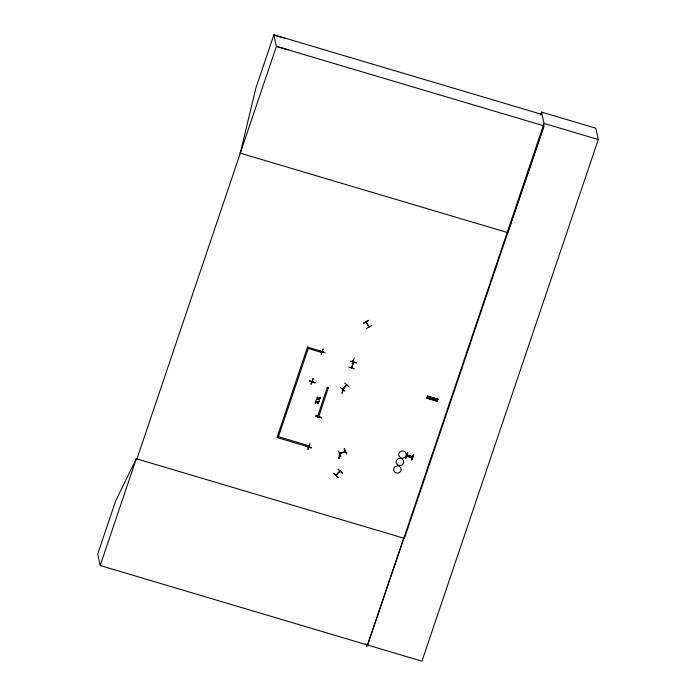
<?xml version="1.0" encoding="UTF-8"?>
<svg xmlns="http://www.w3.org/2000/svg" width="696" height="696" viewBox="0 0 696 696"><rect width="100%" height="100%" fill="white"/><g stroke="black" fill="none" stroke-linecap="round" stroke-linejoin="round"><path stroke-width="1.04" d="M354.429 368.81L348.679 367.079M412.589 457.55L406.803 455.776L412.563 457.455M305.605 446.284L311.347 448.015M315.157 382.67L309.415 380.808L315.079 382.904M351.419 367.592L351.654 367.157M351.628 367.297L351.706 367.949L353.551 362.39M351.454 367.758L353.316 362.164M312.374 381.625L312.626 381.173L312.113 381.547M312.617 381.304L312.408 381.791M322.065 352.498L322.196 351.463M322.3 352.367L322.439 351.863M318.507 416.887L318.333 417.67L318.742 417.191M345.085 451.199L345.242 451.66L345.225 451.208M312.321 381.33L312.817 381.547L312.078 381.382M318.316 417.539L318.446 417.148M437.488 400.722L426.926 398.069L437.488 400.705L437.288 401.322L426.892 398.26L427.622 396.12M427.614 396.146L427.405 396.772L427.622 396.128L438.001 399.234L437.784 399.852L427.335 396.824L427.144 397.39M437.271 401.348L437.932 399.26L427.509 396.32M240.294 153.172L255.823 88.201L273.876 34.8L541.357 114.257M343.198 388.838C341.275 390.882 347.582 383.609 346.512 385.262M437.445 400.8L427.048 397.712L437.41 400.94M437.801 399.835L438.001 399.217M311.416 447.658L305.692 445.997M335.881 475.011L336.038 475.438L336.446 474.837M339.613 471.523L340.187 471.262L339.613 471.227M540.557 115.127L541.592 112.091L595.828 128.203L598.299 139.539L421.941 661.2L100.198 565.535L136.329 458.664L136.955 458.847M309.12 445.753L308.789 446.98L277.008 437.54L307.536 347.017M308.285 348.435L322.544 352.794L322.909 351.715L307.562 347.156M317.376 402.288L318.803 401.931L317.376 402.288L318.202 403.889L316.967 402.436L315.149 403.01C317.541 402.723 315.036 400.026 316.732 402.131M315.784 401.148L315.914 400.609L317.159 402.079L318.951 401.514L317.159 402.079M316.375 399.408L318.185 398.834L316.375 399.408C318.759 399.113 316.254 396.415 317.959 398.521M317.002 397.538L317.132 396.998L318.385 398.469L320.169 397.903L318.385 398.469M318.829 402.027L318.951 401.514M318.185 398.834L319.421 400.278L318.594 398.686L320.03 398.329L318.594 398.686M320.047 398.425L320.169 397.903M328.434 387.689L318.437 417.487L317.324 417.148L327.32 387.359M350.68 361.198L356.43 362.912L350.671 361.215M405.681 458.212L407.586 452.652M405.959 458.272L407.882 452.748M427.988 398.382L428.614 396.529M409.7 456.071L409.509 456.637M413.607 454.366L411.754 460.021L413.642 454.375M413.711 454.471L411.754 460.021M434.504 400.322L435.13 398.469M435.557 400.635L436.183 398.782M541.592 112.091L544.063 123.427L367.688 644.992M403.793 538.199L366.827 646.81L366.166 643.739M544.107 125.906L507.784 232.638L239.668 152.989M319.507 351.123L325.241 352.872M310.894 384.122L313.104 378.676M321.239 354.499L323.135 348.853L321.204 354.394M313.087 378.58L311.19 384.218M322.265 351.915L322.335 351.436M322.735 351.558L322.726 352.046L322.874 351.576M315.88 415.904L321.622 417.644L315.871 415.921M308.685 446.875L308.693 446.206M307.98 449.381L309.877 443.735L307.919 449.285M309.407 446.884L308.998 446.484M352.402 360.424L352.915 360.589M342.301 390.186L342.963 390.5M343.868 387.724L341.971 393.37L343.937 387.82M339.509 455.706L339.213 455.271M340.231 453.227L339.691 453.566L345.26 451.373M338.735 458.429L340.666 452.887L338.839 458.533M338.804 458.525L340.657 452.878M345.268 451.608L344.842 451.782M340.509 387.55L345.085 391.178M365.983 321.97L368.906 327.059M369.141 326.902L366.131 321.822M338.056 477.378L333.732 473.28L338.03 477.395M437.871 399.608L427.501 396.476M407.056 455.158L412.798 456.933L407.047 455.219M315.801 416.121L321.526 417.887M273.876 34.8L276.399 46.38L136.938 458.925L136.303 458.742L115.754 500.676L97.701 554.077L100.198 565.535M336.264 474.811L335.898 475.246L339.909 470.94M344.572 383L349.079 386.811M342.98 389.412L346.843 384.836M340.187 471.236L336.081 475.194M342.319 473.115L337.969 469.034L342.371 473.045M322.231 351.628L322.866 351.819M309.537 446.893L308.867 446.536M363.277 323.24L368.549 320.282M368.671 320.491L363.451 323.518M344.729 451.513L344.694 451.347M338.482 451.017L340.718 456.376M344.181 448.685L346.712 454.027L344.276 448.737M345.277 451.582L339.839 453.757L339.691 453.322M316.985 402.532L315.149 403.01M409.927 456.698L410.135 456.219M409.909 456.75L410.118 456.132M409.718 456.019L409.535 456.576M352.776 360.789L352.881 360.511M342.763 390.682L342.824 390.238M352.802 360.98L352.411 360.859M273.946 35.131L285.604 38.515M288.057 49.755L276.399 46.38L543.889 125.837L404.42 538.382L136.303 458.742M544.063 123.427L598.299 139.539M437.88 399.574L427.44 396.581L437.801 399.808M327.346 387.498L328.469 387.829M407.143 454.923L412.902 456.62M309.155 445.892L278.461 436.644M342.389 390.317L342.893 390.456M342.319 390.517L342.728 390.517M354.247 358.179L352.098 363.651M333.715 473.306L338.091 477.352M371.699 325.545L366.435 328.434M436.888 398.991L436.253 400.8M434.191 398.19L433.556 400.009M308.65 347.348L278.095 437.723M312.6 381.06L312.591 381.565M309.076 446.319L309.007 446.797L308.867 446.145M432.912 398.791L433.765 399.052L432.912 398.791M406.742 456.106L412.484 457.855L406.742 456.106M433.13 397.834L432.512 399.73L433.13 397.834M395.354 472.532A3.776 3.611 -12.3 0 0 401.166 469.591A3.776 3.611 -12.3 0 0 395.711 466.259A3.776 3.611 -12.3 0 0 395.354 472.532M400.435 457.62A3.776 3.611 -12.3 0 0 406.246 454.679A3.776 3.611 -12.3 0 0 400.783 451.356A3.776 3.611 -12.3 0 0 400.435 457.62M397.886 465.041A3.776 3.611 -12.3 0 0 403.697 462.1A3.776 3.611 -12.3 0 0 398.243 458.777A3.776 3.611 -12.3 0 0 397.886 465.041"/></g></svg>
